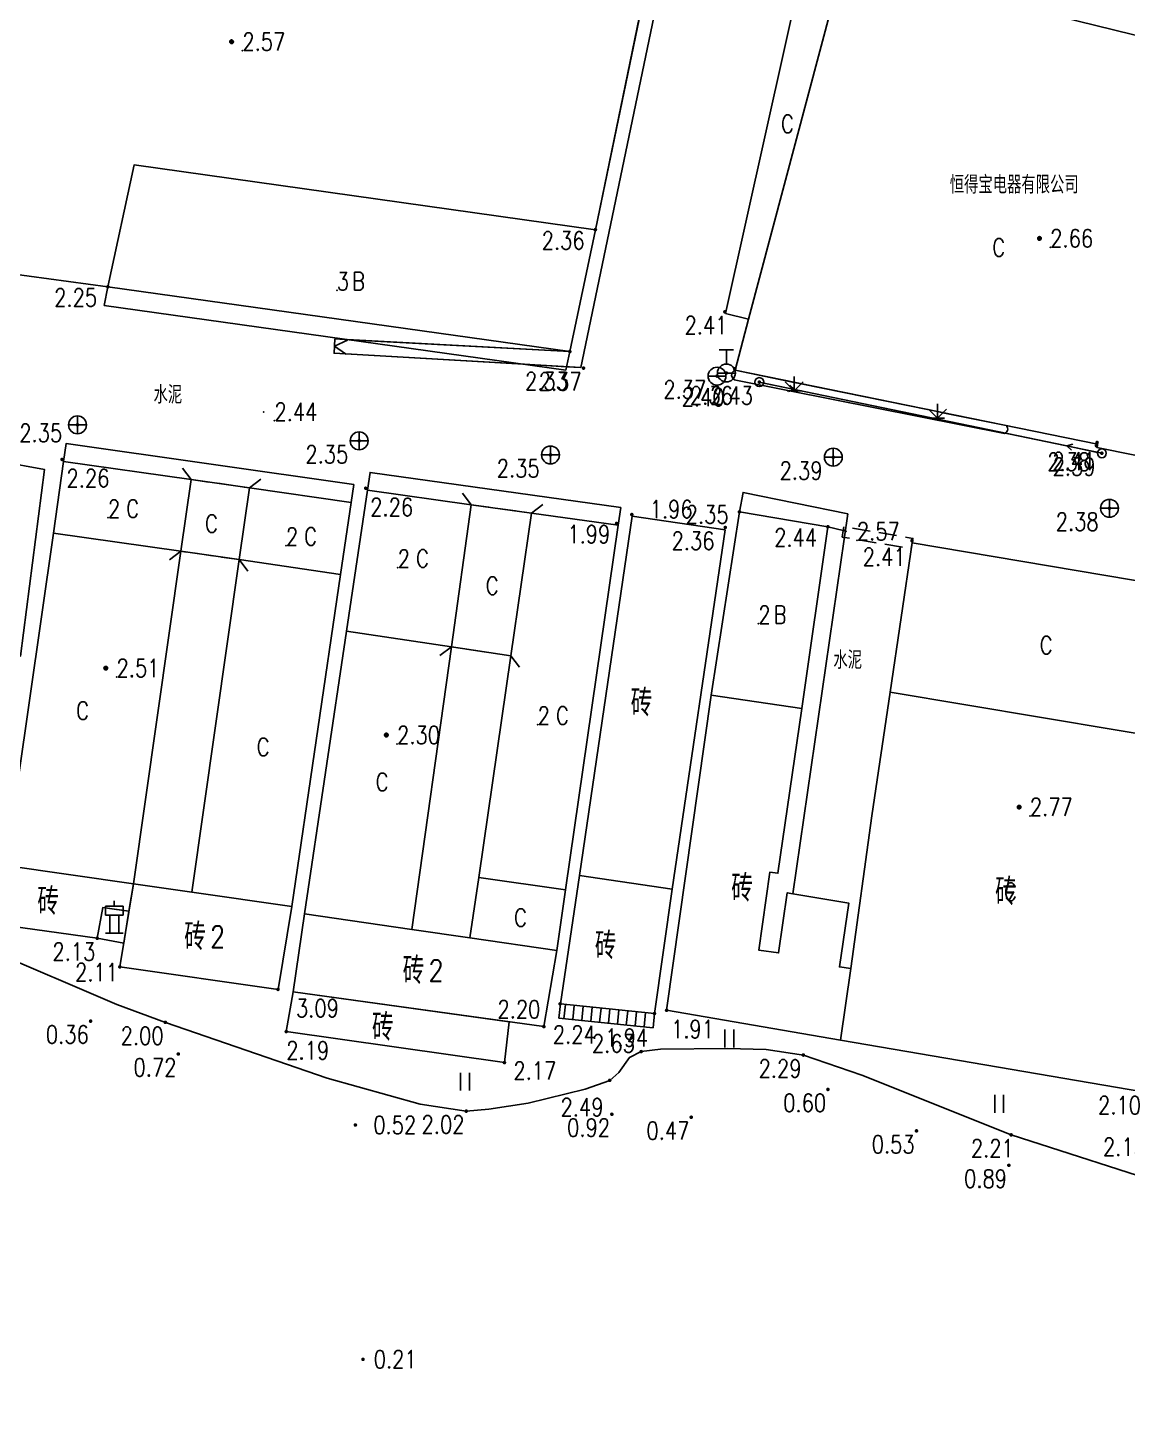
# Model space of a CAD drawing. Extents: x 500064 to 501389, y 2542464 to 2545400.
# Drawn here: x 501025.3 to 501086.7, y 2543146.3 to 2543224.3 of the extents above; entities that cross this region are included whole.
import ezdxf
from ezdxf.enums import TextEntityAlignment as Align

# ---------------------------------------------------------------- set-up
doc = ezdxf.new("R2010")
doc.units = 0
doc.header["$LTSCALE"] = 0.5
doc.linetypes.add('CENTER', pattern=[50.8, 31.75, -6.35, 6.35, -6.35])
doc.layers.get('0').update_dxf_attribs({"linetype": 'CONTINUOUS', "lineweight": 5})
doc.layers.add('GCD', color=8, linetype='CONTINUOUS')
doc.layers.add('地形图', color=8, linetype='CONTINUOUS')
doc.styles.add('HZ', font='romans.shx', dxfattribs={"width": 0.8, "bigfont": 'hztxt.shx'})
doc.linetypes.add('10421', pattern='A,2,[150,AAA.SHX,S=1,R=0,X=0,Y=1],1e-11', length=2)

# ---------------------------------------------------------------- blocks, each defined once
blk = doc.blocks.new('GC200')
at = {"linetype": 'Continuous', "const_width": 0.2, "flags": 128}
blk.add_lwpolyline([(-0.1, 0, 1), (0.1, 0, 1)], format="xyb", close=True, dxfattribs=at)
blk = doc.blocks.new('gc102')
for p, q in [((0, 3.6), (0, 3)), ((-1, 3), (1, 3)), ((-1, 3), (-1, 2)), ((-1, 2), (1, 2)), ((-0.5, 0), (-0.5, 2)), ((0.5, 0), (0.5, 2)), ((1, 3), (1, 2)), ((-1, 0), (1, 0))]:
    blk.add_line(p, q)
blk = doc.blocks.new('gc121')
for p, q in [((-0.5, -1), (-0.5, 1)), ((0.5, -1), (0.5, 1))]:
    blk.add_line(p, q)
blk = doc.blocks.new('gc170')
at = {"linetype": 'Continuous'}
blk.add_circle((0, 0), 0.5, dxfattribs=at)
blk = doc.blocks.new('gc013b')
at = {"linetype": 'Continuous'}
blk.add_line((0.5, 0), (4, 0), dxfattribs=at)
at = {"linetype": 'Continuous', "flags": 128}
blk.add_lwpolyline([(3.39, 0.35), (4, 0), (3.39, -0.35)], dxfattribs=at)
blk = doc.blocks.new('gc042')
blk.add_line((-1, 0), (1, 0))
blk.add_circle((0, 0), 1)
blk = doc.blocks.new('gc133')
for p, q in [((-0.8, 2.6), (0.8, 2.6)), ((0, 1), (0, 2.6)), ((-1, 0), (1, 0))]:
    blk.add_line(p, q)
blk.add_circle((0, 0), 1)
blk = doc.blocks.new('gc043')
for p, q in [((-1, 0), (1, 0)), ((0, -1), (0, 1))]:
    blk.add_line(p, q)
blk.add_circle((0, 0), 1)

msp = doc.modelspace()

# ---------------------------------------------------------------- linework, layer by layer
at = {"layer": '地形图', "linetype": 'Continuous'}
for p, q in [((501068.074, 2543204.132), (501083.293, 2543200.971)), ((501055.004, 2543169.787), (501060.258, 2543169.251)), ((501055.284, 2543169.759), (501055.203, 2543168.964)), ((501055.781, 2543169.708), (501055.7, 2543168.913)), ((501056.279, 2543169.657), (501056.198, 2543168.862)), ((501056.776, 2543169.606), (501056.695, 2543168.812)), ((501057.274, 2543169.556), (501057.192, 2543168.761)), ((501057.771, 2543169.505), (501057.69, 2543168.71)), ((501058.268, 2543169.454), (501058.187, 2543168.659)), ((501058.766, 2543169.403), (501058.685, 2543168.609)), ((501059.263, 2543169.353), (501059.182, 2543168.558)), ((501059.761, 2543169.302), (501059.679, 2543168.507)), ((501060.258, 2543169.251), (501060.177, 2543168.456)), ((501060.177, 2543168.456), (501054.923, 2543168.993))]:
    msp.add_line(p, q, dxfattribs=at)
at = {"layer": '地形图'}
for points in [[(501056.15, 2543205.351), (501060.602, 2543226.739), (501065.364, 2543245.945), (501066.462, 2543250.552), (501067.233, 2543253.387), (501072.788, 2543277.604), (501072.002, 2543277.748), (501066.457, 2543253.582), (501065.687, 2543250.75), (501059.822, 2543226.917), (501056.959, 2543213.058), (501055.528, 2543206.245), (501042.405, 2543206.95), (501042.358, 2543206.151)], [(501017.964, 2543211.468), (501022.012, 2543210.917), (501029.722, 2543209.867), (501031.197, 2543216.69), (501056.959, 2543213.058), (501062.627, 2543240.56), (501014.636, 2543247.28), (501011.987, 2543212.22)], [(501065.517, 2543208.06), (501070.803, 2543227.95), (501068.687, 2543228.47), (501064.227, 2543208.38)], [(501070.803, 2543227.95), (501065.517, 2543208.06), (501064.757, 2543205.2), (501085.017, 2543201.07), (501084.977, 2543200.88), (501091.238, 2543199.62), (501091.596, 2543200.969), (501097.05, 2543221.495)], [(501056.959, 2543213.058), (501031.197, 2543216.69), (501029.722, 2543209.867), (501055.528, 2543206.245)], [(501055.528, 2543206.245), (501029.722, 2543209.867), (501029.519, 2543208.822), (501055.299, 2543205.212)], [(501034.375, 2543199.094), (501037.636, 2543198.629), (501043.317, 2543197.82), (501043.458, 2543198.81), (501027.388, 2543201.1), (501027.247, 2543200.11)], [(501034.375, 2543199.094), (501027.247, 2543200.11), (501026.675, 2543196.103), (501033.803, 2543195.086)], [(501034.375, 2543199.094), (501033.803, 2543195.086), (501037.064, 2543194.62), (501037.636, 2543198.629)], [(501050.021, 2543197.689), (501053.388, 2543197.218), (501058.237, 2543196.54), (501058.376, 2543197.53), (501044.366, 2543199.49), (501044.227, 2543198.5)], [(501043.317, 2543197.82), (501037.636, 2543198.629), (501037.064, 2543194.62), (501042.723, 2543193.786)], [(501050.021, 2543197.689), (501044.227, 2543198.5), (501043.057, 2543190.613), (501048.91, 2543189.745)], [(501065.005, 2543197.289), (501069.946, 2543196.458), (501068.492, 2543186.308), (501067.157, 2543177.09), (501066.712, 2543177.154), (501066.082, 2543172.8), (501067.191, 2543172.639), (501067.677, 2543176), (501067.982, 2543175.948), (501071.058, 2543197.17), (501065.206, 2543198.373)], [(501050.021, 2543197.689), (501048.91, 2543189.745), (501052.235, 2543189.251), (501053.388, 2543197.218)], [(501063.428, 2543187.042), (501068.492, 2543186.308), (501069.946, 2543196.458), (501065.005, 2543197.289)], [(501058.237, 2543196.54), (501053.388, 2543197.218), (501052.235, 2543189.251), (501050.441, 2543176.862), (501055.287, 2543176.16)], [(501033.803, 2543195.086), (501026.675, 2543196.103), (501024.021, 2543177.519), (501031.149, 2543176.501)], [(501037.064, 2543194.62), (501033.803, 2543195.086), (501031.149, 2543176.501), (501034.416, 2543176.035)], [(501073.427, 2543187.22), (501090.343, 2543184.377), (501091.538, 2543192.71), (501074.647, 2543195.55)], [(501037.064, 2543194.62), (501034.416, 2543176.035), (501039.99, 2543175.239), (501042.723, 2543193.786)], [(501048.91, 2543189.745), (501043.057, 2543190.613), (501040.713, 2543174.822), (501046.701, 2543173.955)], [(501052.235, 2543189.251), (501048.91, 2543189.745), (501046.701, 2543173.955), (501049.952, 2543173.484), (501050.441, 2543176.862)], [(501055.287, 2543176.16), (501050.441, 2543176.862), (501049.952, 2543173.484), (501054.798, 2543172.783)]]:
    msp.add_lwpolyline(points, close=True, dxfattribs=at)
for points in [[(501056.15, 2543205.351), (501055.339, 2543205.398), (501053.003, 2543205.534), (501042.992, 2543206.114), (501042.358, 2543206.151), (501042.382, 2543206.553), (501042.405, 2543206.95), (501043.229, 2543206.902), (501055.528, 2543206.245), (501056.959, 2543213.058), (501059.822, 2543226.917)], [(501060.602, 2543226.739), (501056.15, 2543205.351)], [(501036.635, 2543223.463), (501036.645, 2543223.464), (501036.655, 2543223.465), (501036.666, 2543223.468), (501036.675, 2543223.472), (501036.685, 2543223.477), (501036.693, 2543223.482), (501036.702, 2543223.489), (501036.709, 2543223.496), (501036.716, 2543223.505), (501036.719, 2543223.509), (501036.721, 2543223.513), (501036.726, 2543223.523), (501036.73, 2543223.532), (501036.732, 2543223.542), (501036.734, 2543223.553), (501036.735, 2543223.563), (501036.734, 2543223.574), (501036.732, 2543223.584), (501036.73, 2543223.594), (501036.726, 2543223.604), (501036.723, 2543223.61), (501036.721, 2543223.613), (501036.716, 2543223.622), (501036.709, 2543223.63), (501036.702, 2543223.638), (501036.693, 2543223.644), (501036.685, 2543223.65), (501036.684, 2543223.65), (501036.675, 2543223.655), (501036.666, 2543223.658), (501036.655, 2543223.661), (501036.645, 2543223.663), (501036.635, 2543223.663), (501036.624, 2543223.663), (501036.614, 2543223.661), (501036.604, 2543223.658), (501036.594, 2543223.655), (501036.585, 2543223.65), (501036.576, 2543223.644), (501036.568, 2543223.638), (501036.56, 2543223.63), (501036.554, 2543223.622), (501036.551, 2543223.617), (501036.548, 2543223.613), (501036.543, 2543223.604), (501036.54, 2543223.594), (501036.537, 2543223.584), (501036.535, 2543223.574), (501036.535, 2543223.563), (501036.535, 2543223.553), (501036.537, 2543223.542), (501036.54, 2543223.532), (501036.543, 2543223.523), (501036.547, 2543223.516), (501036.548, 2543223.513), (501036.554, 2543223.505), (501036.56, 2543223.496), (501036.568, 2543223.489), (501036.576, 2543223.482), (501036.585, 2543223.477), (501036.586, 2543223.476), (501036.594, 2543223.472), (501036.604, 2543223.468), (501036.614, 2543223.465), (501036.624, 2543223.464), (501036.635, 2543223.463)], [(501036.586, 2543223.476), (501036.719, 2543223.509), (501036.721, 2543223.513), (501036.548, 2543223.513), (501036.547, 2543223.516), (501036.735, 2543223.563), (501036.535, 2543223.563), (501036.723, 2543223.61), (501036.721, 2543223.613), (501036.548, 2543223.613), (501036.551, 2543223.617), (501036.684, 2543223.65)], [(501081.766, 2543212.47), (501081.777, 2543212.47), (501081.787, 2543212.472), (501081.797, 2543212.474), (501081.807, 2543212.478), (501081.816, 2543212.483), (501081.825, 2543212.489), (501081.833, 2543212.495), (501081.841, 2543212.503), (501081.847, 2543212.511), (501081.851, 2543212.516), (501081.853, 2543212.52), (501081.858, 2543212.529), (501081.862, 2543212.539), (501081.864, 2543212.549), (501081.866, 2543212.559), (501081.867, 2543212.57), (501081.866, 2543212.58), (501081.864, 2543212.59), (501081.862, 2543212.6), (501081.858, 2543212.61), (501081.855, 2543212.617), (501081.853, 2543212.62), (501081.847, 2543212.628), (501081.841, 2543212.636), (501081.833, 2543212.644), (501081.825, 2543212.65), (501081.816, 2543212.656), (501081.815, 2543212.657), (501081.807, 2543212.661), (501081.797, 2543212.665), (501081.787, 2543212.667), (501081.777, 2543212.669), (501081.766, 2543212.67), (501081.756, 2543212.669), (501081.746, 2543212.667), (501081.736, 2543212.665), (501081.726, 2543212.661), (501081.716, 2543212.656), (501081.708, 2543212.65), (501081.7, 2543212.644), (501081.692, 2543212.636), (501081.686, 2543212.628), (501081.682, 2543212.624), (501081.68, 2543212.62), (501081.675, 2543212.61), (501081.671, 2543212.6), (501081.669, 2543212.59), (501081.667, 2543212.58), (501081.666, 2543212.57), (501081.667, 2543212.559), (501081.669, 2543212.549), (501081.671, 2543212.539), (501081.675, 2543212.529), (501081.678, 2543212.523), (501081.68, 2543212.52), (501081.686, 2543212.511), (501081.692, 2543212.503), (501081.7, 2543212.495), (501081.708, 2543212.489), (501081.716, 2543212.483), (501081.718, 2543212.482), (501081.726, 2543212.478), (501081.736, 2543212.474), (501081.746, 2543212.472), (501081.756, 2543212.47), (501081.766, 2543212.47)], [(501081.718, 2543212.482), (501081.851, 2543212.516), (501081.853, 2543212.52), (501081.68, 2543212.52), (501081.678, 2543212.523), (501081.867, 2543212.57), (501081.666, 2543212.57), (501081.855, 2543212.617), (501081.853, 2543212.62), (501081.68, 2543212.62), (501081.682, 2543212.624), (501081.815, 2543212.657)], [(501043.111, 2543206.882), (501042.382, 2543206.553)], [(501042.382, 2543206.553), (501042.992, 2543206.114), (501043.031, 2543206.086)], [(501079.807, 2543201.67), (501079.877, 2543201.703), (501079.922, 2543201.741), (501079.95, 2543201.777), (501079.975, 2543201.829), (501079.99, 2543201.916), (501079.982, 2543201.983), (501079.965, 2543202.027), (501079.938, 2543202.072), (501079.898, 2543202.113), (501076.374, 2543202.831), (501076.068, 2543202.894), (501075.605, 2543202.988), (501068.457, 2543204.446), (501068.063, 2543204.526), (501064.757, 2543205.2), (501064.665, 2543205.145), (501064.602, 2543205.068), (501064.576, 2543205.001), (501064.568, 2543204.914), (501064.591, 2543204.816), (501064.658, 2543204.721), (501064.732, 2543204.671), (501064.797, 2543204.65), (501067.809, 2543204.052), (501079.807, 2543201.67)], [(501067.563, 2543204.552), (501068.063, 2543204.052)], [(501068.063, 2543204.052), (501068.063, 2543204.526), (501068.063, 2543204.852)], [(501068.063, 2543204.052), (501068.457, 2543204.446), (501068.563, 2543204.552)], [(501067.663, 2543204.052), (501067.809, 2543204.052), (501068.063, 2543204.052), (501068.463, 2543204.052)], [(501075.568, 2543203.025), (501075.605, 2543202.988), (501076.068, 2543202.525)], [(501076.068, 2543202.525), (501076.068, 2543202.894), (501076.068, 2543203.325)], [(501076.068, 2543202.525), (501076.374, 2543202.831), (501076.568, 2543203.025)], [(501075.668, 2543202.525), (501076.068, 2543202.525), (501076.468, 2543202.525)], [(501043.317, 2543197.82), (501043.458, 2543198.81), (501027.388, 2543201.1), (501027.247, 2543200.11)], [(501034.375, 2543199.094), (501033.895, 2543199.734)], [(501034.375, 2543199.094), (501035.365, 2543198.954)], [(501035.86, 2543198.883), (501036.85, 2543198.742)], [(501037.636, 2543198.63), (501038.275, 2543199.11)], [(501058.237, 2543196.54), (501058.376, 2543197.53), (501044.366, 2543199.49), (501044.227, 2543198.5)], [(501037.345, 2543198.672), (501037.636, 2543198.63)], [(501050.021, 2543197.689), (501049.539, 2543198.328)], [(501050.021, 2543197.689), (501051.011, 2543197.551)], [(501051.507, 2543197.482), (501052.497, 2543197.344)], [(501052.992, 2543197.274), (501053.388, 2543197.218)], [(501053.388, 2543197.218), (501054.027, 2543197.7)], [(501070.923, 2543196.241), (501070.806, 2543196.255), (501069.946, 2543196.458)], [(501070.835, 2543196.458), (501070.806, 2543196.255), (501070.753, 2543195.88), (501070.868, 2543195.861), (501071.162, 2543195.812)], [(501072.303, 2543196.211), (501071.317, 2543196.377)], [(501071.655, 2543195.729), (501072.641, 2543195.563)], [(501073.782, 2543195.962), (501072.796, 2543196.128)], [(501074.603, 2543195.248), (501074.698, 2543195.808), (501074.275, 2543195.879)], [(501033.803, 2543195.086), (501033.163, 2543194.606)], [(501034.095, 2543195.044), (501033.803, 2543195.086)], [(501035.58, 2543194.832), (501034.59, 2543194.974)], [(501073.135, 2543195.481), (501074.121, 2543195.315)], [(501037.064, 2543194.62), (501036.075, 2543194.761)], [(501037.064, 2543194.62), (501042.723, 2543193.786)], [(501037.064, 2543194.62), (501037.544, 2543193.98)], [(501048.91, 2543189.745), (501043.057, 2543190.613)], [(501048.91, 2543189.745), (501048.267, 2543189.268)], [(501049.269, 2543189.692), (501048.912, 2543189.745)], [(501050.752, 2543189.471), (501049.763, 2543189.618)], [(501052.235, 2543189.251), (501051.247, 2543189.398)], [(501052.235, 2543189.251), (501052.712, 2543188.608)], [(501029.605, 2543188.454), (501029.615, 2543188.455), (501029.626, 2543188.456), (501029.636, 2543188.459), (501029.645, 2543188.463), (501029.655, 2543188.468), (501029.664, 2543188.473), (501029.672, 2543188.48), (501029.679, 2543188.487), (501029.686, 2543188.495), (501029.689, 2543188.5), (501029.691, 2543188.504), (501029.696, 2543188.514), (501029.7, 2543188.523), (501029.703, 2543188.533), (501029.704, 2543188.544), (501029.705, 2543188.554), (501029.704, 2543188.565), (501029.703, 2543188.575), (501029.7, 2543188.585), (501029.696, 2543188.595), (501029.693, 2543188.601), (501029.691, 2543188.604), (501029.686, 2543188.613), (501029.679, 2543188.621), (501029.672, 2543188.629), (501029.664, 2543188.635), (501029.655, 2543188.641), (501029.654, 2543188.641), (501029.645, 2543188.646), (501029.636, 2543188.649), (501029.626, 2543188.652), (501029.615, 2543188.654), (501029.605, 2543188.654), (501029.594, 2543188.654), (501029.584, 2543188.652), (501029.574, 2543188.649), (501029.564, 2543188.646), (501029.555, 2543188.641), (501029.546, 2543188.635), (501029.538, 2543188.629), (501029.53, 2543188.621), (501029.524, 2543188.613), (501029.521, 2543188.608), (501029.518, 2543188.604), (501029.513, 2543188.595), (501029.51, 2543188.585), (501029.507, 2543188.575), (501029.505, 2543188.565), (501029.505, 2543188.554), (501029.505, 2543188.544), (501029.507, 2543188.533), (501029.51, 2543188.523), (501029.513, 2543188.514), (501029.517, 2543188.507), (501029.518, 2543188.504), (501029.524, 2543188.495), (501029.53, 2543188.487), (501029.538, 2543188.48), (501029.546, 2543188.473), (501029.555, 2543188.468), (501029.556, 2543188.467), (501029.564, 2543188.463), (501029.574, 2543188.459), (501029.584, 2543188.456), (501029.594, 2543188.455), (501029.605, 2543188.454)], [(501029.556, 2543188.467), (501029.689, 2543188.5), (501029.691, 2543188.504), (501029.518, 2543188.504), (501029.517, 2543188.507), (501029.705, 2543188.554), (501029.505, 2543188.554), (501029.693, 2543188.601), (501029.691, 2543188.604), (501029.518, 2543188.604), (501029.521, 2543188.608), (501029.654, 2543188.641)], [(501063.428, 2543187.042), (501068.492, 2543186.308)], [(501045.28, 2543184.716), (501045.29, 2543184.716), (501045.301, 2543184.718), (501045.311, 2543184.721), (501045.32, 2543184.724), (501045.33, 2543184.729), (501045.339, 2543184.735), (501045.347, 2543184.741), (501045.354, 2543184.749), (501045.361, 2543184.757), (501045.364, 2543184.762), (501045.366, 2543184.766), (501045.371, 2543184.775), (501045.375, 2543184.785), (501045.378, 2543184.795), (501045.379, 2543184.805), (501045.38, 2543184.816), (501045.379, 2543184.826), (501045.378, 2543184.836), (501045.375, 2543184.847), (501045.371, 2543184.856), (501045.368, 2543184.863), (501045.366, 2543184.866), (501045.361, 2543184.874), (501045.354, 2543184.883), (501045.347, 2543184.89), (501045.339, 2543184.897), (501045.33, 2543184.902), (501045.329, 2543184.903), (501045.32, 2543184.907), (501045.311, 2543184.911), (501045.301, 2543184.913), (501045.29, 2543184.915), (501045.28, 2543184.916), (501045.269, 2543184.915), (501045.259, 2543184.913), (501045.249, 2543184.911), (501045.239, 2543184.907), (501045.23, 2543184.902), (501045.221, 2543184.897), (501045.213, 2543184.89), (501045.206, 2543184.883), (501045.199, 2543184.874), (501045.196, 2543184.87), (501045.193, 2543184.866), (501045.188, 2543184.856), (501045.185, 2543184.847), (501045.182, 2543184.836), (501045.18, 2543184.826), (501045.18, 2543184.816), (501045.18, 2543184.805), (501045.182, 2543184.795), (501045.185, 2543184.785), (501045.188, 2543184.775), (501045.192, 2543184.769), (501045.193, 2543184.766), (501045.199, 2543184.757), (501045.206, 2543184.749), (501045.213, 2543184.741), (501045.221, 2543184.735), (501045.23, 2543184.729), (501045.231, 2543184.728), (501045.239, 2543184.724), (501045.249, 2543184.721), (501045.259, 2543184.718), (501045.269, 2543184.716), (501045.28, 2543184.716)], [(501045.231, 2543184.728), (501045.364, 2543184.762), (501045.366, 2543184.766), (501045.193, 2543184.766), (501045.192, 2543184.769), (501045.38, 2543184.816), (501045.18, 2543184.816), (501045.368, 2543184.863), (501045.366, 2543184.866), (501045.193, 2543184.866), (501045.196, 2543184.87), (501045.329, 2543184.903)], [(501080.63, 2543180.688), (501080.641, 2543180.688), (501080.651, 2543180.69), (501080.661, 2543180.693), (501080.671, 2543180.697), (501080.68, 2543180.701), (501080.689, 2543180.707), (501080.697, 2543180.714), (501080.705, 2543180.721), (501080.711, 2543180.729), (501080.714, 2543180.734), (501080.717, 2543180.738), (501080.722, 2543180.747), (501080.725, 2543180.757), (501080.728, 2543180.767), (501080.73, 2543180.777), (501080.73, 2543180.788), (501080.73, 2543180.798), (501080.728, 2543180.809), (501080.725, 2543180.819), (501080.722, 2543180.829), (501080.718, 2543180.835), (501080.717, 2543180.838), (501080.711, 2543180.847), (501080.705, 2543180.855), (501080.697, 2543180.862), (501080.689, 2543180.869), (501080.68, 2543180.875), (501080.679, 2543180.875), (501080.671, 2543180.879), (501080.661, 2543180.883), (501080.651, 2543180.886), (501080.641, 2543180.887), (501080.63, 2543180.888), (501080.62, 2543180.887), (501080.61, 2543180.886), (501080.599, 2543180.883), (501080.59, 2543180.879), (501080.58, 2543180.875), (501080.572, 2543180.869), (501080.563, 2543180.862), (501080.556, 2543180.855), (501080.549, 2543180.847), (501080.546, 2543180.842), (501080.544, 2543180.838), (501080.539, 2543180.829), (501080.535, 2543180.819), (501080.533, 2543180.809), (501080.531, 2543180.798), (501080.53, 2543180.788), (501080.531, 2543180.777), (501080.533, 2543180.767), (501080.535, 2543180.757), (501080.539, 2543180.747), (501080.542, 2543180.741), (501080.544, 2543180.738), (501080.549, 2543180.729), (501080.556, 2543180.721), (501080.563, 2543180.714), (501080.572, 2543180.707), (501080.58, 2543180.701), (501080.582, 2543180.701), (501080.59, 2543180.697), (501080.599, 2543180.693), (501080.61, 2543180.69), (501080.62, 2543180.688), (501080.63, 2543180.688)], [(501080.582, 2543180.701), (501080.714, 2543180.734), (501080.717, 2543180.738), (501080.544, 2543180.738), (501080.542, 2543180.741), (501080.73, 2543180.788), (501080.53, 2543180.788), (501080.718, 2543180.835), (501080.717, 2543180.838), (501080.544, 2543180.838), (501080.546, 2543180.842), (501080.679, 2543180.875)], [(501055.287, 2543176.16), (501050.441, 2543176.862)], [(501061.246, 2543176.198), (501056.061, 2543176.962)]]:
    msp.add_lwpolyline(points, dxfattribs=at)
at = {"layer": '地形图', "linetype": 'Continuous', "elevation": 2.432, "flags": 128}
msp.add_lwpolyline([(501066.116, 2543204.539), (501085.251, 2543200.564)], dxfattribs=at)
at = {"layer": '地形图', "linetype": 'Continuous'}
for points in [[(501018.957, 2543185.76), (501019.576, 2543189.989), (501024.838, 2543189.223), (501026.177, 2543199.66), (501023.739, 2543200.096), (501023.552, 2543198.538), (501017.503, 2543200.229), (501017.787, 2543186.06)], [(501056.061, 2543176.962), (501061.246, 2543176.198), (501064.203, 2543196.276), (501059.017, 2543197.04)], [(501090.343, 2543184.377), (501073.427, 2543187.22), (501072.407, 2543180.3), (501071.221, 2543171.769), (501070.658, 2543167.767), (501087.541, 2543164.876)], [(501063.428, 2543187.042), (501060.934, 2543169.432), (501070.658, 2543167.767), (501071.221, 2543171.769), (501070.592, 2543171.857), (501071.108, 2543175.42), (501067.982, 2543175.948), (501067.677, 2543176), (501067.191, 2543172.639), (501066.082, 2543172.8), (501066.712, 2543177.154), (501067.157, 2543177.09), (501068.492, 2543186.308)], [(501024.021, 2543177.519), (501023.479, 2543174.254), (501029.126, 2543173.457), (501029.438, 2543175.175), (501030.898, 2543174.967), (501031.149, 2543176.501)], [(501034.416, 2543176.035), (501031.149, 2543176.501), (501030.39, 2543171.859), (501039.227, 2543170.598), (501039.99, 2543175.239)], [(501061.246, 2543176.198), (501056.061, 2543176.962), (501055.004, 2543169.787), (501060.258, 2543169.251)], [(501040.713, 2543174.822), (501040.067, 2543170.47), (501054.079, 2543168.52), (501054.798, 2543172.783), (501049.952, 2543173.484), (501046.701, 2543173.955)]]:
    msp.add_lwpolyline(points, close=True, dxfattribs=at)
msp.add_lwpolyline([(501030.608, 2543173.192), (501030.898, 2543174.967), (501030.065, 2543175.086), (501029.438, 2543175.175), (501029.126, 2543173.457), (501030.608, 2543173.192)], dxfattribs=at)
at = {"layer": '地形图', "linetype": '10421', "flags": 128}
msp.add_lwpolyline([(501105.783, 2543064.976), (501109.21, 2543065.681), (501112.464, 2543066.665), (501118.751, 2543068.254), (501124.259, 2543069.994), (501128.162, 2543071.86), (501134.329, 2543075.919), (501138.69, 2543079.05), (501140.653, 2543081.696), (501142.555, 2543084.876), (501144.262, 2543088.996), (501145.188, 2543091.545), (501145.542, 2543093.381), (501145.63, 2543094.728), (501145.521, 2543099.663), (501145.01, 2543106.442), (501144.634, 2543109.188), (501144.161, 2543110.326), (501142.409, 2543112.146), (501140.603, 2543113.186), (501139.26, 2543113.499), (501137.004, 2543113.776), (501136.202, 2543114.009), (501135.526, 2543114.229), (501134.875, 2543114.6), (501134.304, 2543114.986), (501129.485, 2543120.688), (501127.522, 2543122.518), (501125.626, 2543124.105), (501108.008, 2543136.423), (501106.435, 2543137.617), (501102.856, 2543140.772), (501102.39, 2543141.035), (501101.839, 2543141.097), (501101.419, 2543141.005), (501101.142, 2543140.851), (501099.803, 2543138.908), (501099.332, 2543138.521), (501098.515, 2543138.192), (501097.038, 2543137.841), (501095.682, 2543137.801), (501094.995, 2543137.979), (501094.238, 2543138.358), (501093.378, 2543139.008), (501093.189, 2543139.829), (501093.222, 2543140.587), (501093.395, 2543141.911), (501094.154, 2543144.285), (501094.622, 2543145.209), (501095.81, 2543146.328), (501099.052, 2543148.323), (501099.955, 2543149.039), (501100.449, 2543150.524), (501100.705, 2543152.12), (501100.714, 2543153.516), (501100.347, 2543155.186), (501099.771, 2543156.116), (501097.908, 2543157.084), (501089.437, 2543159.483), (501080.185, 2543162.469), (501071.851, 2543165.799), (501068.575, 2543166.93), (501066.49, 2543167.239), (501064.336, 2543167.3), (501060.602, 2543167.263), (501059.513, 2543167.123), (501058.854, 2543166.798), (501058.276, 2543165.953), (501057.76, 2543165.517), (501056.387, 2543165.026), (501053.198, 2543164.235), (501051.008, 2543163.899), (501049.745, 2543163.796), (501047.161, 2543164.179), (501041.972, 2543165.633), (501032.937, 2543168.758), (501030.226, 2543169.765), (501023.067, 2543172.806), (501020.412, 2543173.525), (501018.694, 2543173.817), (501016.639, 2543173.491), (501013.264, 2543172.542), (501006.531, 2543170.614), (501004.435, 2543169.571), (501002.152, 2543168.302), (500999.289, 2543165.963), (500997.341, 2543163.53), (500996.473, 2543161.72), (500995.783, 2543159.295), (500995.539, 2543157.409), (500995.525, 2543144.354), (500995.021, 2543140.978), (500994.329, 2543138.018), (500992.219, 2543131.515), (500991.693, 2543130.28), (500991.049, 2543129.316), (500990.047, 2543128.862), (500988.222, 2543128.502), (500987.901, 2543128.194), (500987.747, 2543127.916), (500987.725, 2543127.455), (500987.767, 2543126.943), (500990.819, 2543119.499), (500992.042, 2543116.837), (500994.146, 2543112.577), (500995.507, 2543110.314), (500996.498, 2543109.193), (501000.563, 2543105.562), (501001.664, 2543104.202), (501002.289, 2543102.951), (501003.106, 2543100.881), (501004.301, 2543091.757), (501005.373, 2543086.784), (501005.902, 2543084.83), (501008.873, 2543076.678), (501009.844, 2543074.733), (501011.507, 2543071.601), (501012.233, 2543069.827), (501012.625, 2543068.538), (501014.162, 2543061.755), (501014.459, 2543061.371), (501014.783, 2543061.139), (501015.022, 2543061.115), (501015.327, 2543061.129), (501016.228, 2543061.651), (501016.926, 2543061.683), (501017.199, 2543061.542), (501017.427, 2543061.339), (501018.284, 2543058.519), (501019.296, 2543055.755), (501020.277, 2543054.019), (501021.442, 2543053.158), (501025.447, 2543051.098), (501028.511, 2543049.917), (501031.844, 2543049.052), (501034.932, 2543048.335), (501037.464, 2543048.01), (501040.826, 2543047.952), (501044.799, 2543048.509), (501065.579, 2543054.444), (501069.174, 2543055.401), (501072.8, 2543056.56), (501074.386, 2543057.317), (501075.551, 2543058.098), (501077.26, 2543059.562), (501078.206, 2543060.232), (501079.035, 2543060.727), (501079.809, 2543061.065), (501080.996, 2543061.473), (501083.823, 2543062.175)], close=True, dxfattribs=at)
at = {"layer": '地形图', "linetype": 'Continuous', "flags": 128}
for points in [[(501040.067, 2543170.47), (501039.687, 2543168.24), (501051.876, 2543166.509), (501052.134, 2543168.789)], [(501055.004, 2543169.787), (501060.258, 2543169.251), (501060.177, 2543168.456), (501054.923, 2543168.993)]]:
    msp.add_lwpolyline(points, close=True, dxfattribs=at)
at = {"layer": '地形图', "linetype": 'CENTER'}
for p in [(501037.235, 2543223.067, 2.57), (501082.366, 2543212.074, 2.66), (501042.513, 2543209.672, 3), (501039.029, 2543202.382, 2.44), (501029.725, 2543196.958, 2), (501039.667, 2543195.401, 2), (501071.564, 2543195.698, 2.57), (501045.917, 2543194.171, 2), (501066.06, 2543191.039, 2), (501030.205, 2543188.058, 2.51), (501053.731, 2543185.396, 2), (501045.88, 2543184.32, 2.3), (501081.23, 2543180.292, 2.77)]:
    msp.add_point(p, dxfattribs=at)
at = {"layer": '地形图', "ltscale": 10}
for p in [(501038.429, 2543202.878), (501070.964, 2543196.194)]:
    msp.add_point(p, dxfattribs=at)

# ---------------------------------------------------------------- block references
at = {"layer": '地形图', "linetype": 'Continuous'}
ref = msp.add_blockref('GC200', (501056.959, 2543213.058, 2.355), dxfattribs=dict(at, xscale=0.5, yscale=0.5, zscale=0.5))
ref.add_attrib('height', '2.36', dxfattribs={"layer": 'GCD', "linetype": 'Continuous', "height": 1, "style": 'HZ', "width": 0.8}).set_placement((501053.959, 2543212.458, 2.36), align=Align.MIDDLE_LEFT)
ref = msp.add_blockref('GC200', (501029.722, 2543209.867, 2.245), dxfattribs=dict(at, xscale=0.5, yscale=0.5, zscale=0.5))
ref.add_attrib('height', '2.25', dxfattribs={"layer": 'GCD', "linetype": 'Continuous', "height": 1, "style": 'HZ', "width": 0.8}).set_placement((501026.722, 2543209.267, 2.25), align=Align.MIDDLE_LEFT)
ref = msp.add_blockref('GC200', (501064.189, 2543208.467, 2.407), dxfattribs=dict(at, xscale=0.5, yscale=0.5, zscale=0.5))
ref.add_attrib('height', '2.41', dxfattribs={"layer": 'GCD', "linetype": 'Continuous', "height": 1, "style": 'HZ', "width": 0.8}).set_placement((501061.939, 2543207.717, 2.41), align=Align.MIDDLE_LEFT)
ref = msp.add_blockref('GC200', (501055.528, 2543206.245, 2.331), dxfattribs=dict(at, xscale=0.5, yscale=0.5, zscale=0.5))
ref.add_attrib('height', '2.33', dxfattribs={"layer": 'GCD', "linetype": 'Continuous', "height": 1, "style": 'HZ', "width": 0.8}).set_placement((501053.028, 2543204.595, 2.33), align=Align.MIDDLE_LEFT)
at = {"layer": '地形图', "linetype": 'Continuous', "xscale": 0.5, "yscale": 0.5}
for name, p in [('gc133', (501064.276, 2543205.049, 2.404)), ('gc042', (501063.753, 2543204.876, 2.373)), ('gc170', (501066.116, 2543204.539)), ('gc043', (501028.022, 2543202.15, 2.347)), ('gc043', (501043.757, 2543201.256, 2.351)), ('gc043', (501054.448, 2543200.469, 2.346)), ('gc043', (501070.248, 2543200.342, 2.392)), ('gc170', (501085.251, 2543200.564)), ('gc043', (501085.677, 2543197.487, 2.383)), ('gc102', (501030.08, 2543173.743)), ('gc121', (501064.441, 2543167.855)), ('gc121', (501049.673, 2543165.446)), ('gc121', (501079.514, 2543164.206))]:
    msp.add_blockref(name, p, dxfattribs=at)
at = {"layer": '地形图', "linetype": 'Continuous'}
ref = msp.add_blockref('GC200', (501056.293, 2543205.321, 2.373), dxfattribs=dict(at, xscale=0.5, yscale=0.5, zscale=0.5))
ref.add_attrib('height', '2.37', dxfattribs={"layer": 'GCD', "linetype": 'Continuous', "height": 1, "style": 'HZ', "width": 0.8}).set_placement((501053.793, 2543204.571, 2.37), align=Align.MIDDLE_LEFT)
ref = msp.add_blockref('GC200', (501064.276, 2543205.049, 2.404), dxfattribs=dict(at, xscale=0.5, yscale=0.5, zscale=0.5))
ref.add_attrib('height', '2.40', dxfattribs={"layer": 'GCD', "linetype": 'Continuous', "height": 1, "style": 'HZ', "width": 0.8}).set_placement((501061.776, 2543203.699, 2.4), align=Align.MIDDLE_LEFT)
ref = msp.add_blockref('GC200', (501064.742, 2543205.291, 2.359), dxfattribs=dict(at, xscale=0.5, yscale=0.5, zscale=0.5))
ref.add_attrib('height', '2.36', dxfattribs={"layer": 'GCD', "linetype": 'Continuous', "height": 1, "style": 'HZ', "width": 0.8}).set_placement((501062.242, 2543203.791, 2.36), align=Align.MIDDLE_LEFT)
ref = msp.add_blockref('GC200', (501063.753, 2543204.876, 2.373), dxfattribs=dict(at, xscale=0.5, yscale=0.5, zscale=0.5))
ref.add_attrib('height', '2.37', dxfattribs={"layer": 'GCD', "linetype": 'Continuous', "height": 1, "style": 'HZ', "width": 0.8}).set_placement((501060.753, 2543204.126, 2.37), align=Align.MIDDLE_LEFT)
ref = msp.add_blockref('GC200', (501066.116, 2543204.539, 2.432), dxfattribs=dict(at, xscale=0.5, yscale=0.5, zscale=0.5))
ref.add_attrib('height', '2.43', dxfattribs={"layer": 'GCD', "linetype": 'Continuous', "height": 1, "style": 'HZ', "width": 0.8}).set_placement((501063.366, 2543203.789, 2.43), align=Align.MIDDLE_LEFT)
at = {"layer": '地形图', "linetype": 'Continuous', "xscale": 0.4999999999951101, "yscale": 0.5}
for p, rotation in [((501066.116, 2543204.539), 348.2645974241643), ((501085.251, 2543200.564), 168.2645974241643)]:
    msp.add_blockref('gc013b', p, dxfattribs=dict(at, rotation=rotation))
at = {"layer": '地形图', "linetype": 'Continuous'}
ref = msp.add_blockref('GC200', (501028.022, 2543202.15, 2.347), dxfattribs=dict(at, xscale=0.5, yscale=0.5, zscale=0.5))
ref.add_attrib('height', '2.35', dxfattribs={"layer": 'GCD', "linetype": 'Continuous', "height": 1, "style": 'HZ', "width": 0.8}).set_placement((501024.772, 2543201.7, 2.35), align=Align.MIDDLE_LEFT)
ref = msp.add_blockref('GC200', (501043.757, 2543201.256, 2.351), dxfattribs=dict(at, xscale=0.5, yscale=0.5, zscale=0.5))
ref.add_attrib('height', '2.35', dxfattribs={"layer": 'GCD', "linetype": 'Continuous', "height": 1, "style": 'HZ', "width": 0.8}).set_placement((501040.757, 2543200.506, 2.35), align=Align.MIDDLE_LEFT)
ref = msp.add_blockref('GC200', (501084.984, 2543201.167, 2.405), dxfattribs=dict(at, xscale=0.5, yscale=0.5, zscale=0.5))
ref.add_attrib('height', '2.41', dxfattribs={"layer": 'GCD', "linetype": 'Continuous', "height": 1, "style": 'HZ', "width": 0.8}).set_placement((501082.484, 2543200.117, 2.41), align=Align.MIDDLE_LEFT)
ref = msp.add_blockref('GC200', (501054.448, 2543200.469, 2.346), dxfattribs=dict(at, xscale=0.5, yscale=0.5, zscale=0.5))
ref.add_attrib('height', '2.35', dxfattribs={"layer": 'GCD', "linetype": 'Continuous', "height": 1, "style": 'HZ', "width": 0.8}).set_placement((501051.448, 2543199.719, 2.35), align=Align.MIDDLE_LEFT)
ref = msp.add_blockref('GC200', (501070.248, 2543200.342, 2.392), dxfattribs=dict(at, xscale=0.5, yscale=0.5, zscale=0.5))
ref.add_attrib('height', '2.39', dxfattribs={"layer": 'GCD', "linetype": 'Continuous', "height": 1, "style": 'HZ', "width": 0.8}).set_placement((501067.248, 2543199.592, 2.39), align=Align.MIDDLE_LEFT)
ref = msp.add_blockref('GC200', (501084.953, 2543200.986, 2.376), dxfattribs=dict(at, xscale=0.5, yscale=0.5, zscale=0.5))
ref.add_attrib('height', '2.38', dxfattribs={"layer": 'GCD', "linetype": 'Continuous', "height": 1, "style": 'HZ', "width": 0.8}).set_placement((501082.203, 2543200.086, 2.38), align=Align.MIDDLE_LEFT)
ref = msp.add_blockref('GC200', (501085.251, 2543200.564, 2.394), dxfattribs=dict(at, xscale=0.5, yscale=0.5, zscale=0.5))
ref.add_attrib('height', '2.39', dxfattribs={"layer": 'GCD', "linetype": 'Continuous', "height": 1, "style": 'HZ', "width": 0.8}).set_placement((501082.501, 2543199.814, 2.39), align=Align.MIDDLE_LEFT)
ref = msp.add_blockref('GC200', (501027.161, 2543200.218, 2.261), dxfattribs=dict(at, xscale=0.5, yscale=0.5, zscale=0.5))
ref.add_attrib('height', '2.26', dxfattribs={"layer": 'GCD', "linetype": 'Continuous', "height": 1, "style": 'HZ', "width": 0.8}).set_placement((501027.411, 2543199.168, 2.26), align=Align.MIDDLE_LEFT)
ref = msp.add_blockref('GC200', (501044.127, 2543198.607, 2.257), dxfattribs=dict(at, xscale=0.5, yscale=0.5, zscale=0.5))
ref.add_attrib('height', '2.26', dxfattribs={"layer": 'GCD', "linetype": 'Continuous', "height": 1, "style": 'HZ', "width": 0.8}).set_placement((501044.377, 2543197.557, 2.26), align=Align.MIDDLE_LEFT)
ref = msp.add_blockref('GC200', (501058.992, 2543197.137, 1.957), dxfattribs=dict(at, xscale=0.5, yscale=0.5, zscale=0.5))
ref.add_attrib('height', '1.96', dxfattribs={"layer": 'GCD', "linetype": 'Continuous', "height": 1, "style": 'HZ', "width": 0.8}).set_placement((501059.992, 2543197.437, 1.96), align=Align.MIDDLE_LEFT)
ref = msp.add_blockref('GC200', (501065.005, 2543197.289, 2.347), dxfattribs=dict(at, xscale=0.5, yscale=0.5, zscale=0.5))
ref.add_attrib('height', '2.35', dxfattribs={"layer": 'GCD', "linetype": 'Continuous', "height": 1, "style": 'HZ', "width": 0.8}).set_placement((501062.005, 2543197.139, 2.35), align=Align.MIDDLE_LEFT)
ref = msp.add_blockref('GC200', (501085.677, 2543197.487, 2.383), dxfattribs=dict(at, xscale=0.5, yscale=0.5, zscale=0.5))
ref.add_attrib('height', '2.38', dxfattribs={"layer": 'GCD', "linetype": 'Continuous', "height": 1, "style": 'HZ', "width": 0.8}).set_placement((501082.677, 2543196.737, 2.38), align=Align.MIDDLE_LEFT)
ref = msp.add_blockref('GC200', (501058.142, 2543196.645, 1.994), dxfattribs=dict(at, xscale=0.5, yscale=0.5, zscale=0.5))
ref.add_attrib('height', '1.99', dxfattribs={"layer": 'GCD', "linetype": 'Continuous', "height": 1, "style": 'HZ', "width": 0.8}).set_placement((501055.392, 2543196.045, 1.99), align=Align.MIDDLE_LEFT)
ref = msp.add_blockref('GC200', (501064.213, 2543196.417, 2.356), dxfattribs=dict(at, xscale=0.5, yscale=0.5, zscale=0.5))
ref.add_attrib('height', '2.36', dxfattribs={"layer": 'GCD', "linetype": 'Continuous', "height": 1, "style": 'HZ', "width": 0.8}).set_placement((501061.213, 2543195.667, 2.36), align=Align.MIDDLE_LEFT)
ref = msp.add_blockref('GC200', (501069.946, 2543196.458, 2.436), dxfattribs=dict(at, xscale=0.5, yscale=0.5, zscale=0.5))
ref.add_attrib('height', '2.44', dxfattribs={"layer": 'GCD', "linetype": 'Continuous', "height": 1, "style": 'HZ', "width": 0.8}).set_placement((501066.946, 2543195.858, 2.44), align=Align.MIDDLE_LEFT)
ref = msp.add_blockref('GC200', (501074.643, 2543195.675, 2.406), dxfattribs=dict(at, xscale=0.5, yscale=0.5, zscale=0.5))
ref.add_attrib('height', '2.41', dxfattribs={"layer": 'GCD', "linetype": 'Continuous', "height": 1, "style": 'HZ', "width": 0.8}).set_placement((501071.893, 2543194.775, 2.41), align=Align.MIDDLE_LEFT)
ref = msp.add_blockref('GC200', (501029.126, 2543173.457, 2.129), dxfattribs=dict(at, xscale=0.5, yscale=0.5, zscale=0.5))
ref.add_attrib('height', '2.13', dxfattribs={"layer": 'GCD', "linetype": 'Continuous', "height": 1, "style": 'HZ', "width": 0.8}).set_placement((501026.626, 2543172.707, 2.13), align=Align.MIDDLE_LEFT)
ref = msp.add_blockref('GC200', (501030.39, 2543171.859, 2.114), dxfattribs=dict(at, xscale=0.5, yscale=0.5, zscale=0.5))
ref.add_attrib('height', '2.11', dxfattribs={"layer": 'GCD', "linetype": 'Continuous', "height": 1, "style": 'HZ', "width": 0.8}).set_placement((501027.89, 2543171.559, 2.11), align=Align.MIDDLE_LEFT)
ref = msp.add_blockref('GC200', (501039.227, 2543170.598, 3.093), dxfattribs=dict(at, xscale=0.5, yscale=0.5, zscale=0.5))
ref.add_attrib('height', '3.09', dxfattribs={"layer": 'GCD', "linetype": 'Continuous', "height": 1, "style": 'HZ', "width": 0.8}).set_placement((501040.227, 2543169.548, 3.09), align=Align.MIDDLE_LEFT)
ref = msp.add_blockref('GC200', (501054.987, 2543169.789, 2.197), dxfattribs=dict(at, xscale=0.5, yscale=0.5, zscale=0.5))
ref.add_attrib('height', '2.20', dxfattribs={"layer": 'GCD', "linetype": 'Continuous', "height": 1, "style": 'HZ', "width": 0.8}).set_placement((501051.487, 2543169.489, 2.2), align=Align.MIDDLE_LEFT)
ref = msp.add_blockref('GC200', (501060.258, 2543169.251, 1.94), dxfattribs=dict(at, xscale=0.5, yscale=0.5, zscale=0.5))
ref.add_attrib('height', '1.94', dxfattribs={"layer": 'GCD', "linetype": 'Continuous', "height": 1, "style": 'HZ', "width": 0.8}).set_placement((501057.508, 2543167.901, 1.94), align=Align.MIDDLE_LEFT)
ref = msp.add_blockref('GC200', (501060.934, 2543169.432, 1.912), dxfattribs=dict(at, xscale=0.5, yscale=0.5, zscale=0.5))
ref.add_attrib('height', '1.91', dxfattribs={"layer": 'GCD', "linetype": 'Continuous', "height": 1, "style": 'HZ', "width": 0.8}).set_placement((501061.184, 2543168.382, 1.91), align=Align.MIDDLE_LEFT)
ref = msp.add_blockref('GC200', (501028.758, 2543168.826, 0.361), dxfattribs=dict(at, xscale=0.5, yscale=0.5, zscale=0.5))
ref.add_attrib('height', '0.36', dxfattribs={"layer": 'GCD', "linetype": 'Continuous', "height": 1, "style": 'HZ', "width": 0.8}).set_placement((501026.258, 2543168.076, 0.36), align=Align.MIDDLE_LEFT)
ref = msp.add_blockref('GC200', (501032.937, 2543168.758, 1.999), dxfattribs=dict(at, xscale=0.5, yscale=0.5, zscale=0.5))
ref.add_attrib('height', '2.00', dxfattribs={"layer": 'GCD', "linetype": 'Continuous', "height": 1, "style": 'HZ', "width": 0.8}).set_placement((501030.437, 2543168.008, 2), align=Align.MIDDLE_LEFT)
ref = msp.add_blockref('GC200', (501054.079, 2543168.52, 2.242), dxfattribs=dict(at, xscale=0.5, yscale=0.5, zscale=0.5))
ref.add_attrib('height', '2.24', dxfattribs={"layer": 'GCD', "linetype": 'Continuous', "height": 1, "style": 'HZ', "width": 0.8}).set_placement((501054.579, 2543168.07, 2.24), align=Align.MIDDLE_LEFT)
ref = msp.add_blockref('GC200', (501039.687, 2543168.24, 2.191), dxfattribs=dict(at, xscale=0.5, yscale=0.5, zscale=0.5))
ref.add_attrib('height', '2.19', dxfattribs={"layer": 'GCD', "linetype": 'Continuous', "height": 1, "style": 'HZ', "width": 0.8}).set_placement((501039.687, 2543167.19, 2.19), align=Align.MIDDLE_LEFT)
ref = msp.add_blockref('GC200', (501059.513, 2543167.123, 2.63), dxfattribs=dict(at, xscale=0.5, yscale=0.5, zscale=0.5))
ref.add_attrib('height', '2.63', dxfattribs={"layer": 'GCD', "linetype": 'Continuous', "height": 1, "style": 'HZ', "width": 0.8}).set_placement((501056.763, 2543167.573, 2.63), align=Align.MIDDLE_LEFT)
ref = msp.add_blockref('GC200', (501033.654, 2543166.99, 0.716), dxfattribs=dict(at, xscale=0.5, yscale=0.5, zscale=0.5))
ref.add_attrib('height', '0.72', dxfattribs={"layer": 'GCD', "linetype": 'Continuous', "height": 1, "style": 'HZ', "width": 0.8}).set_placement((501031.154, 2543166.24, 0.72), align=Align.MIDDLE_LEFT)
ref = msp.add_blockref('GC200', (501068.575, 2543166.93, 2.294), dxfattribs=dict(at, xscale=0.5, yscale=0.5, zscale=0.5))
ref.add_attrib('height', '2.29', dxfattribs={"layer": 'GCD', "linetype": 'Continuous', "height": 1, "style": 'HZ', "width": 0.8}).set_placement((501066.075, 2543166.18, 2.29), align=Align.MIDDLE_LEFT)
ref = msp.add_blockref('GC200', (501051.876, 2543166.509, 2.17), dxfattribs=dict(at, xscale=0.5, yscale=0.5, zscale=0.5))
ref.add_attrib('height', '2.17', dxfattribs={"layer": 'GCD', "linetype": 'Continuous', "height": 1, "style": 'HZ', "width": 0.8}).set_placement((501052.376, 2543166.059, 2.17), align=Align.MIDDLE_LEFT)
ref = msp.add_blockref('GC200', (501057.76, 2543165.517, 2.492), dxfattribs=dict(at, xscale=0.5, yscale=0.5, zscale=0.5))
ref.add_attrib('height', '2.49', dxfattribs={"layer": 'GCD', "linetype": 'Continuous', "height": 1, "style": 'HZ', "width": 0.8}).set_placement((501055.01, 2543164.017, 2.49), align=Align.MIDDLE_LEFT)
ref = msp.add_blockref('GC200', (501069.949, 2543165.009, 0.595), dxfattribs=dict(at, xscale=0.5, yscale=0.5, zscale=0.5))
ref.add_attrib('height', '0.60', dxfattribs={"layer": 'GCD', "linetype": 'Continuous', "height": 1, "style": 'HZ', "width": 0.8}).set_placement((501067.449, 2543164.259, 0.6), align=Align.MIDDLE_LEFT)
ref = msp.add_blockref('GC200', (501087.541, 2543164.876, 2.102), dxfattribs=dict(at, xscale=0.5, yscale=0.5, zscale=0.5))
ref.add_attrib('height', '2.10', dxfattribs={"layer": 'GCD', "linetype": 'Continuous', "height": 1, "style": 'HZ', "width": 0.8}).set_placement((501085.041, 2543164.126, 2.1), align=Align.MIDDLE_LEFT)
ref = msp.add_blockref('GC200', (501049.745, 2543163.796, 2.017), dxfattribs=dict(at, xscale=0.5, yscale=0.5, zscale=0.5))
ref.add_attrib('height', '2.02', dxfattribs={"layer": 'GCD', "linetype": 'Continuous', "height": 1, "style": 'HZ', "width": 0.8}).set_placement((501047.245, 2543163.046, 2.02), align=Align.MIDDLE_LEFT)
ref = msp.add_blockref('GC200', (501057.878, 2543163.621, 0.917), dxfattribs=dict(at, xscale=0.5, yscale=0.5, zscale=0.5))
ref.add_attrib('height', '0.92', dxfattribs={"layer": 'GCD', "linetype": 'Continuous', "height": 1, "style": 'HZ', "width": 0.8}).set_placement((501055.378, 2543162.871, 0.92), align=Align.MIDDLE_LEFT)
ref = msp.add_blockref('GC200', (501043.551, 2543163.023, 0.522), dxfattribs=dict(at, xscale=0.5, yscale=0.5, zscale=0.5))
ref.add_attrib('height', '0.52', dxfattribs={"layer": 'GCD', "linetype": 'Continuous', "height": 1, "style": 'HZ', "width": 0.8}).set_placement((501044.551, 2543163.023, 0.52), align=Align.MIDDLE_LEFT)
ref = msp.add_blockref('GC200', (501062.312, 2543163.455, 0.472), dxfattribs=dict(at, xscale=0.5, yscale=0.5, zscale=0.5))
ref.add_attrib('height', '0.47', dxfattribs={"layer": 'GCD', "linetype": 'Continuous', "height": 1, "style": 'HZ', "width": 0.8}).set_placement((501059.812, 2543162.705, 0.47), align=Align.MIDDLE_LEFT)
ref = msp.add_blockref('GC200', (501074.896, 2543162.692, 0.53), dxfattribs=dict(at, xscale=0.5, yscale=0.5, zscale=0.5))
ref.add_attrib('height', '0.53', dxfattribs={"layer": 'GCD', "linetype": 'Continuous', "height": 1, "style": 'HZ', "width": 0.8}).set_placement((501072.396, 2543161.942, 0.53), align=Align.MIDDLE_LEFT)
ref = msp.add_blockref('GC200', (501080.185, 2543162.469, 2.207), dxfattribs=dict(at, xscale=0.5, yscale=0.5, zscale=0.5))
ref.add_attrib('height', '2.21', dxfattribs={"layer": 'GCD', "linetype": 'Continuous', "height": 1, "style": 'HZ', "width": 0.8}).set_placement((501077.935, 2543161.719, 2.21), align=Align.MIDDLE_LEFT)
ref = msp.add_blockref('GC200', (501087.813, 2543162.553, 2.133), dxfattribs=dict(at, xscale=0.5, yscale=0.5, zscale=0.5))
ref.add_attrib('height', '2.13', dxfattribs={"layer": 'GCD', "linetype": 'Continuous', "height": 1, "style": 'HZ', "width": 0.8}).set_placement((501085.313, 2543161.803, 2.13), align=Align.MIDDLE_LEFT)
ref = msp.add_blockref('GC200', (501080.056, 2543160.769, 0.885), dxfattribs=dict(at, xscale=0.5, yscale=0.5, zscale=0.5))
ref.add_attrib('height', '0.89', dxfattribs={"layer": 'GCD', "linetype": 'Continuous', "height": 1, "style": 'HZ', "width": 0.8}).set_placement((501077.556, 2543160.019, 0.89), align=Align.MIDDLE_LEFT)
ref = msp.add_blockref('GC200', (501043.975, 2543149.927, 0.21), dxfattribs=dict(at, xscale=0.5, yscale=0.5, zscale=0.5))
ref.add_attrib('height', '0.21', dxfattribs={"layer": 'GCD', "linetype": 'Continuous', "height": 1, "style": 'HZ', "width": 0.8}).set_placement((501044.575, 2543149.927, 0.21), align=Align.MIDDLE_LEFT)

# ---------------------------------------------------------------- texts
at = {"layer": '地形图', "ltscale": 10, "style": 'HZ', "width": 0.8}
for s, p in [('2.57', (501037.235, 2543223.067)), ('C', (501067.323, 2543218.469)), ('恒得宝电器有限公司', (501076.756, 2543215.075)), ('2.66', (501082.366, 2543212.074)), ('C', (501079.128, 2543211.565)), ('3', (501042.513, 2543209.672)), ('B', (501043.366, 2543209.678)), ('水泥', (501032.272, 2543203.341)), ('2.44', (501039.029, 2543202.382)), ('2', (501029.725, 2543196.958)), ('C', (501030.747, 2543196.965)), ('C', (501035.155, 2543196.129)), ('2.57', (501071.564, 2543195.698)), ('2', (501039.667, 2543195.401)), ('C', (501040.689, 2543195.408)), ('2', (501045.917, 2543194.171)), ('C', (501046.939, 2543194.178)), ('C', (501050.831, 2543192.659)), ('2', (501066.06, 2543191.039)), ('B', (501066.913, 2543191.045)), ('C', (501081.777, 2543189.338)), ('水泥', (501070.252, 2543188.512)), ('2.51', (501030.205, 2543188.058)), ('C', (501027.951, 2543185.676)), ('2', (501053.731, 2543185.396)), ('C', (501054.753, 2543185.403)), ('2.30', (501045.88, 2543184.32)), ('C', (501038.034, 2543183.647)), ('C', (501044.679, 2543181.691)), ('2.77', (501081.23, 2543180.292)), ('C', (501079.791, 2543175.549)), ('C', (501052.414, 2543174.11))]:
    msp.add_text(s, height=1, dxfattribs=at).set_placement(p)
at = {"layer": '地形图', "linetype": 'Continuous', "style": 'HZ', "width": 0.8}
for p in [(501060.132, 2543186.619), (501065.749, 2543176.263), (501026.986, 2543175.524), (501080.489, 2543176.064), (501035.189, 2543173.55), (501058.127, 2543173.047), (501047.394, 2543171.654), (501045.678, 2543168.486)]:
    msp.add_text('砖', height=1.5, dxfattribs=at).set_placement(p, align=Align.MIDDLE_RIGHT)
for p in [(501035.439, 2543173.55), (501047.644, 2543171.654)]:
    msp.add_text('2', height=1.2, dxfattribs=at).set_placement(p, align=Align.MIDDLE_LEFT)

doc.saveas('drawing.dxf')
